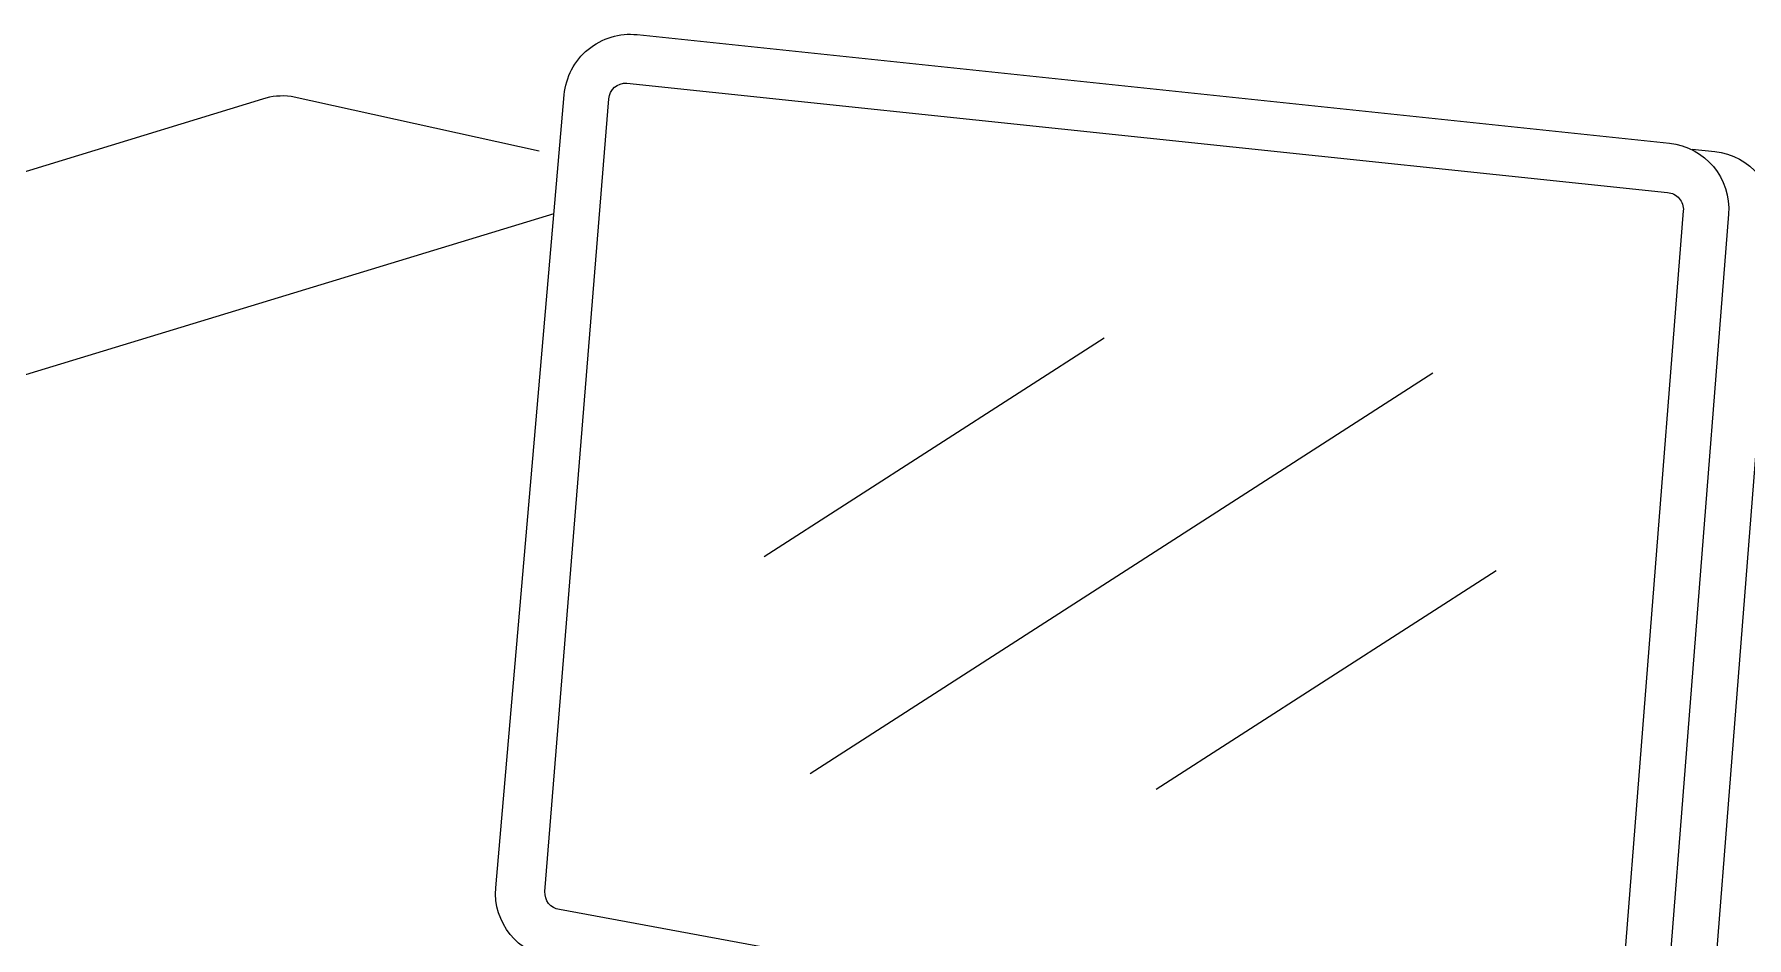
# Model space of a CAD drawing. Header units: millimetres. Extents: x 1086 to 16404, y 1320 to 9021.
# Drawn here: x 4708 to 5328, y 8693 to 9020 of the extents above; entities that cross this region are included whole.
import ezdxf

# ---------------------------------------------------------------- set-up
doc = ezdxf.new("R2010")
doc.units = ezdxf.units.MM
doc.header["$LTSCALE"] = 8
doc.layers.add('STS_Señales Débiles', color=7, linetype='Continuous', true_color=0x265482)

# ---------------------------------------------------------------- blocks, each defined once
blk = doc.blocks.new('PC')
for p, q in [((-186.82, 464.93), (-63.75, 544.11)), ((-170.17, 386.44), (55.25, 531.46)), ((-44.99, 380.73), (78.08, 459.9))]:
    blk.add_line(p, q)
for points in [[(-263.43, 319.44, -0.394621), (-283.99, 345.08), (-259.17, 632.03, -0.419631), (-232.75, 653.83), (140.82, 614.56, -0.406534), (162.23, 588.81), (137.35, 272.31, -0.44511), (109.07, 250.59), (-263.43, 319.44)], [(-268.22, 611.62), (-358.05, 631.41, 0.109274), (-368.41, 630.51), (-586.08, 563.85)], [(149.08, 612.38), (157.21, 611.53, -0.406534), (178.63, 585.78), (153.75, 269.28, -0.44511), (125.46, 247.56), (109.7, 250.47)]]:
    blk.add_lwpolyline(points, format="xyb")
blk.add_lwpolyline([(-260.88, 337.14, -0.394621), (-266.15, 343.72), (-243.06, 630.56, -0.410918), (-236.5, 636.25), (140.1, 596.66, -0.417103), (145.85, 590.04), (120.95, 273.52, -0.4345), (113.91, 267.87)], format="xyb", close=True)
blk.add_lwpolyline([(-262.89, 588.98), (-459.65, 528.96)])
for tag, p in [('NOMBRE', (250.06, 490)), ('MARCA', (250.06, 450)), ('MODELO', (250.06, 410)), ('SISTEMA', (250.06, 370)), ('PROCESADOR', (250.06, 330)), ('ALMACENAMIENTO', (250.06, 290)), ('RAM', (250.06, 250)), ('ALIMENTACION', (250, 210))]:
    blk.add_attdef(tag, p, '', height=30)

msp = doc.modelspace()

# ---------------------------------------------------------------- block references
at = {"layer": 'STS_Señales Débiles'}
msp.add_blockref('PC', (5159.44, 8366.37), dxfattribs=at)

doc.saveas('drawing.dxf')
